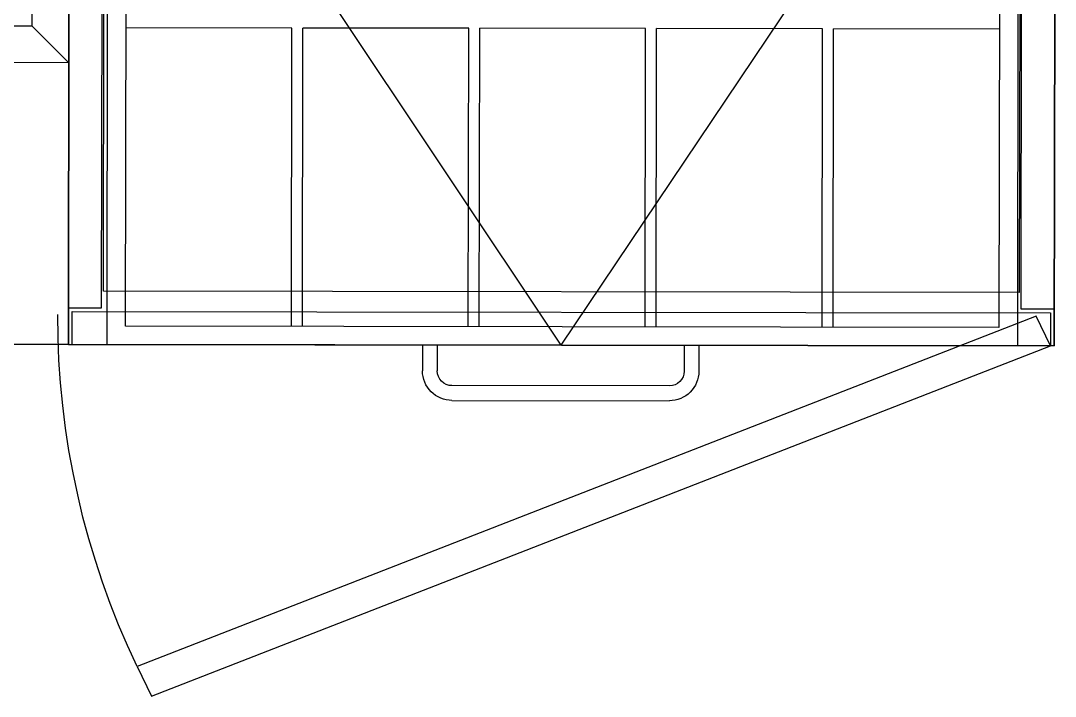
# Model space of a CAD drawing. Header units: inches. Extents: x 54 to 199, y 70 to 109.
# Drawn here: x 145.224 to 145.786, y 81.131 to 81.498 of the extents above; entities that cross this region are included whole.
import ezdxf
from ezdxf.enums import TextEntityAlignment as Align

# ---------------------------------------------------------------- set-up
doc = ezdxf.new("R2010")
doc.units = ezdxf.units.IN
doc.header["$MEASUREMENT"] = 0
doc.linetypes.add('ACAD_ISO03W100', pattern=[30, 12, -18])
doc.layers.add('A000_Non-Print', color=190, linetype='Continuous', plot=False)
doc.layers.add('A001_Pen01', color=1, linetype='Continuous')
doc.layers.add('A002_Pen02', color=2, linetype='Continuous')
doc.layers.add('GOLDCLADDING', color=7, linetype='Continuous', true_color=0xffc20a)
doc.styles.add('ROMANS', font='romans.shx')

# ---------------------------------------------------------------- blocks, each defined once
blk = doc.blocks.new('GRWRFHRH')
at = {"color": 252, "ltscale": 3}
for p, q in [((5.27272, 9.05277), (5.27213, 8.65277)), ((5.27272, 9.05277), (5.27213, 8.65277)), ((5.80713, 8.65198), (5.80772, 9.05197)), ((5.27213, 8.65277), (5.27264, 9.00077)), ((5.80764, 8.99997), (5.80713, 8.65198)), ((5.27213, 8.65277), (5.24013, 8.65281)), ((5.80713, 8.65198), (5.27213, 8.65277)), ((5.27213, 8.65277), (5.80713, 8.65198))]:
    blk.add_line(p, q, dxfattribs=at)
at = {"color": 252, "linetype": 'ACAD_ISO03W100'}
for p, q in [((5.27272, 9.05277), (5.27216, 8.67277)), ((5.27235, 8.80577), (5.27272, 9.05277)), ((5.53963, 8.65237), (5.27272, 9.05277)), ((5.29016, 8.67274), (5.29072, 9.05274)), ((5.53963, 8.65237), (5.80772, 9.05197)), ((5.80772, 9.05197), (5.80716, 8.67198)), ((5.25269, 9.0328), (5.25238, 8.8258)), ((5.29117, 8.68174), (5.29169, 9.03174)), ((5.78869, 9.031), (5.78817, 8.681)), ((5.78916, 8.672), (5.78969, 9.032)), ((4.36039, 8.82712), (5.25238, 8.8258)), ((5.25238, 8.8258), (5.27235, 8.80577)), ((5.25238, 8.8258), (5.27235, 8.80577)), ((5.27235, 8.80577), (4.34036, 8.80715)), ((5.78817, 8.681), (5.29117, 8.68174)), ((5.27216, 8.67277), (5.29016, 8.67274)), ((5.27413, 8.65277), (5.27415, 8.67077)), ((5.27415, 8.67077), (5.80515, 8.66998)), ((5.80716, 8.67198), (5.78916, 8.672)), ((5.80515, 8.66998), (5.80513, 8.65198)), ((5.79738, 8.66822), (5.30944, 8.47805)), ((5.80513, 8.65198), (5.79738, 8.66822)), ((5.80513, 8.65198), (5.27413, 8.65277)), ((5.31719, 8.46181), (5.80513, 8.65198)), ((5.30944, 8.47805), (5.31719, 8.46181))]:
    blk.add_line(p, q, dxfattribs=at)
at = {"color": 252, "linetype": 'ACAD_ISO03W100', "extrusion": (0, 0, -1)}
blk.add_ellipse((5.7074, 8.66814), major_axis=(-0.31185, 0.31185), ratio=1, start_param=5.052185, end_param=5.499773, dxfattribs=at)
at = {"layer": 'A000_Non-Print', "color": 252}
for p, q in [((5.29312, 8.65274), (5.29364, 9.00274)), ((5.78765, 9.002), (5.78713, 8.652)), ((5.78713, 8.652), (5.29312, 8.65274))]:
    blk.add_line(p, q, dxfattribs=at)
at = {"layer": 'A001_Pen01', "color": 252}
for p, q in [((5.39338, 8.82459), (5.30338, 8.82472)), ((5.39314, 8.66259), (5.39338, 8.82459)), ((5.39914, 8.66258), (5.39938, 8.82458)), ((5.48938, 8.82445), (5.39938, 8.82458)), ((5.48914, 8.66245), (5.48938, 8.82445)), ((5.49514, 8.66244), (5.49538, 8.82444)), ((5.58538, 8.8243), (5.49538, 8.82444)), ((5.58514, 8.6623), (5.58538, 8.8243)), ((5.59114, 8.6623), (5.59138, 8.8243)), ((5.68138, 8.82416), (5.59138, 8.8243)), ((5.68114, 8.66216), (5.68138, 8.82416)), ((5.68714, 8.66215), (5.68738, 8.82415)), ((5.77738, 8.82402), (5.68738, 8.82415))]:
    blk.add_line(p, q, dxfattribs=at)
at = {"layer": 'A002_Pen02', "color": 252}
for p, q in [((5.29312, 8.65274), (5.29364, 9.00274)), ((5.78765, 9.002), (5.78713, 8.652)), ((5.30314, 8.66272), (5.30363, 8.99272)), ((5.77763, 8.99202), (5.77714, 8.66202)), ((5.77714, 8.66202), (5.30314, 8.66272)), ((5.78713, 8.652), (5.29312, 8.65274)), ((5.46433, 8.65248), (5.46431, 8.63848)), ((5.47233, 8.65247), (5.47231, 8.63847)), ((5.60633, 8.65227), (5.60631, 8.63827)), ((5.61433, 8.65226), (5.61431, 8.63826)), ((5.5983, 8.63029), (5.4803, 8.63046)), ((5.48028, 8.62246), (5.59828, 8.62229))]:
    blk.add_line(p, q, dxfattribs=at)
at = {"layer": 'A002_Pen02', "color": 252, "extrusion": (0, 0, -1)}
for centre, major_axis, start_param, end_param in [((5.48031, 8.63846), (0.01131, 0.01131), 2.357678, 3.928475), ((5.48031, 8.63846), (0.00566, 0.00566), 2.357678, 3.928475), ((5.59831, 8.63829), (-0.01131, 0.01131), 2.357678, 3.928475), ((5.59831, 8.63829), (0.00566, 0.00566), 0.786882, 2.357678)]:
    blk.add_ellipse(centre, major_axis=major_axis, ratio=1, start_param=start_param, end_param=end_param, dxfattribs=at)
at = {"color": 252, "style": 'ROMANS'}
for p in [(-5.11757, 7.45916, 0), (3.16531, 4.70638, 0), (-5.11757, 4.62872, 0)]:
    blk.add_attdef('ELEV', text='', height=0.10354, dxfattribs=at).set_placement(p, align=Align.BOTTOM_LEFT)
for p in [(-5.11757, 7.39034, 0), (3.16531, 4.63756, 0), (-5.11757, 4.5599, 0)]:
    blk.add_attdef('LEVEL', text='', height=0.10354, dxfattribs=at).set_placement(p, align=Align.TOP_LEFT)

msp = doc.modelspace()

# ---------------------------------------------------------------- block references
at = {"layer": 'GOLDCLADDING'}
msp.add_blockref('GRWRFHRH', (139.97813, 72.66933, 0), dxfattribs=at)

doc.saveas('drawing.dxf')
